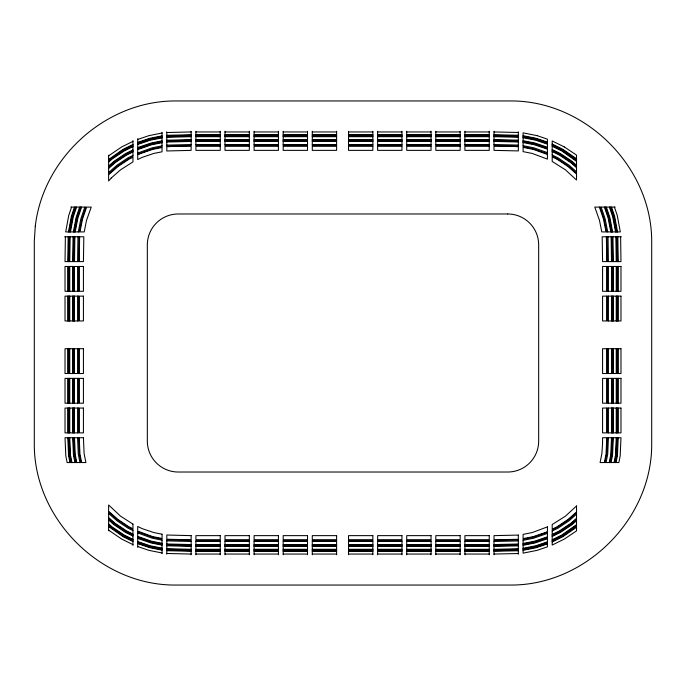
<?xml version="1.0" encoding="UTF-8"?>
<svg xmlns="http://www.w3.org/2000/svg" width="686" height="686" viewBox="0 0 686 686"><rect width="100%" height="100%" fill="white"/><g stroke="black" fill="none" stroke-linecap="round" stroke-linejoin="round"><path stroke-width="1.03" d="M65.376 236.781L65.024 261.598L78.684 261.598L79.07 236.781L64.673 236.781M68.146 236.781L67.785 261.598M68.463 231.919L71.378 216.262L74.491 207.103M68.72 236.781L68.36 261.598M69.037 231.919L71.936 216.416L75.1 207.103M69.569 236.781L69.209 261.598M69.886 231.919L72.759 216.639L75.992 207.103M70.126 236.781L69.758 261.598M70.444 231.919L73.299 216.776L76.583 207.103M73.05 236.781L72.682 261.598M73.368 231.919L76.12 217.539L79.662 207.103M73.634 236.781L73.256 261.598M73.951 231.919L76.678 217.685L80.271 207.103M74.32 236.781L73.942 261.598M74.637 231.919L77.347 217.865L80.999 207.103M74.877 236.781L74.5 261.598M75.194 231.919L77.887 218.011L81.591 207.103M77.964 236.781L77.578 261.598M78.281 231.919L80.862 218.808L84.841 207.103M606.055 462.553L607.71 454.261L608.422 437.737M609.194 462.553L610.763 454.664L611.5 437.737M609.76 462.553L611.32 454.732L612.058 437.737M610.463 462.553L612.006 454.827L612.744 437.737M611.055 462.553L612.572 454.904L613.318 437.737M614.03 462.553L615.479 455.281L616.242 437.737M614.596 462.553L616.028 455.358L616.791 437.737M615.462 462.553L616.868 455.47L617.64 437.737M616.045 462.553L617.443 455.538L618.215 437.737M71.576 207.103L68.711 215.55L65.693 231.919L79.387 231.919L81.934 219.091L86.007 207.103L70.838 207.103M108.62 155.825L121.688 146.933L132.947 141.385M108.62 159.504L123.068 149.342L132.947 144.472M108.62 160.267L123.36 149.84L132.947 145.115M108.62 161.39L111.938 158.483L123.78 150.568L132.947 146.049M108.62 162.128L112.272 158.929L124.063 151.049L132.947 146.667M108.62 166.021L114.056 161.253L125.529 153.595L132.947 149.934M108.62 166.784L114.408 161.707L125.812 154.093L132.947 150.577M108.62 167.693L114.828 162.256L126.155 154.684L132.947 151.332M108.62 168.43L115.162 162.693L126.438 155.165L132.947 151.949M108.62 172.538L117.049 165.146L127.982 157.84L132.947 155.396M576.523 514.208L568.951 520.854L558.018 528.16L552.196 531.024M576.523 518.316L570.838 523.307L559.562 530.835L552.196 534.471M576.523 519.053L571.172 523.744L559.845 531.316L552.196 535.089M576.523 519.962L571.592 524.293L560.188 531.907L552.196 535.852M576.523 520.725L571.944 524.747L560.471 532.405L552.196 536.486M576.523 524.619L561.937 534.951L552.196 539.753M576.523 525.365L562.22 535.432L552.196 540.379M576.523 526.479L562.64 536.16L552.196 541.314M576.523 527.242L562.932 536.658L552.196 541.949M137.715 147.584L150.954 143.057L162.042 140.853M137.715 148.219L151.109 143.614L162.042 141.436M137.715 148.982L151.28 144.274L162.042 142.131M137.715 149.599L151.426 144.815L162.042 142.705M137.715 153.047L152.223 147.799L162.042 145.852M547.428 533.382L533.777 538.201L523.101 540.319M547.411 536.829L534.574 541.185L523.101 543.466M137.715 139.455L148.965 135.631L162.042 133.033M137.715 142.379L149.685 138.315L162.042 135.854M137.715 142.988L149.831 138.872L162.042 136.445M137.715 143.871L150.054 139.687L162.042 137.303M137.715 144.463L150.2 140.227L162.042 137.869M547.428 537.412L534.72 541.726L523.101 544.032M547.428 538.133L534.891 542.386L523.101 544.727M547.428 538.742L535.046 542.943L523.101 545.319M547.428 541.829L535.8 545.773L523.101 548.303M547.428 542.42L535.946 546.313L523.101 548.869M547.428 543.303L536.169 547.128L523.101 549.726M547.428 543.912L536.315 547.685L523.101 550.309M166.809 132.527L191.137 131.952M166.809 135.305L191.137 134.722M166.809 135.879L191.137 135.305M166.809 136.72L191.137 136.137M166.809 137.277L191.137 136.694M166.809 140.218L191.137 139.627M166.809 140.793L191.137 140.201M166.809 141.47L191.137 140.879M166.809 142.028L191.137 141.436M166.809 145.123L191.137 144.523M518.333 540.928L494.006 541.477M518.333 544.024L494.006 544.564M518.333 544.581L494.006 545.121M518.333 545.267L494.006 545.799M518.333 545.842L494.006 546.373M518.333 548.774L494.006 549.306M518.333 549.332L494.006 549.863M518.333 550.172L494.006 550.695M518.333 550.747L494.006 551.278M518.333 553.525L494.006 554.048M195.904 131.952L220.232 131.952M224.999 131.952L249.327 131.952M254.094 131.952L278.422 131.952M283.189 131.952L307.517 131.952M312.284 131.952L336.612 131.952M348.531 131.952L372.858 131.952M377.626 131.952L401.953 131.952M406.721 131.952L431.048 131.952M435.816 131.952L460.143 131.952M464.911 131.952L489.238 131.952M494.006 131.952L518.333 132.475M195.904 134.722L220.232 134.722M224.999 134.722L249.327 134.722M254.094 134.722L278.422 134.722M283.189 134.722L307.517 134.722M312.284 134.722L336.612 134.722M348.531 134.722L372.858 134.722M377.626 134.722L401.953 134.722M406.721 134.722L431.048 134.722M435.816 134.722L460.143 134.722M464.911 134.722L489.238 134.722M494.006 134.722L518.333 135.253M195.904 135.305L220.232 135.305M224.999 135.305L249.327 135.305M254.094 135.305L278.422 135.305M283.189 135.305L307.517 135.305M312.284 135.305L336.612 135.305M348.531 135.305L372.858 135.305M377.626 135.305L401.953 135.305M406.721 135.305L431.048 135.305M435.816 135.305L460.143 135.305M464.911 135.305L489.238 135.305M494.006 135.305L518.333 135.828M195.904 136.137L220.232 136.137M224.999 136.137L249.327 136.137M254.094 136.137L278.422 136.137M283.189 136.137L307.517 136.137M312.284 136.137L336.612 136.137M348.531 136.137L372.858 136.137M377.626 136.137L401.953 136.137M406.721 136.137L431.048 136.137M435.816 136.137L460.143 136.137M464.911 136.137L489.238 136.137M494.006 136.137L518.333 136.668M195.904 136.694L220.232 136.694M224.999 136.694L249.327 136.694M254.094 136.694L278.422 136.694M283.189 136.694L307.517 136.694M312.284 136.694L336.612 136.694M348.531 136.694L372.858 136.694M377.626 136.694L401.953 136.694M406.721 136.694L431.048 136.694M435.816 136.694L460.143 136.694M464.911 136.694L489.238 136.694M494.006 136.694L518.333 137.226M195.904 139.627L220.232 139.627M224.999 139.627L249.327 139.627M254.094 139.627L278.422 139.627M283.189 139.627L307.517 139.627M312.284 139.627L336.612 139.627M348.531 139.627L372.858 139.627M377.626 139.627L401.953 139.627M406.721 139.627L431.048 139.627M435.816 139.627L460.143 139.627M464.911 139.627L489.238 139.627M494.006 139.627L518.333 140.158M195.904 140.201L220.232 140.201M224.999 140.201L249.327 140.201M254.094 140.201L278.422 140.201M283.189 140.201L307.517 140.201M312.284 140.201L336.612 140.201M348.531 140.201L372.858 140.201M377.626 140.201L401.953 140.201M406.721 140.201L431.048 140.201M435.816 140.201L460.143 140.201M464.911 140.201L489.238 140.201M494.006 140.201L518.333 140.733M195.904 140.879L220.232 140.879M224.999 140.879L249.327 140.879M254.094 140.879L278.422 140.879M283.189 140.879L307.517 140.879M312.284 140.879L336.612 140.879M348.531 140.879L372.858 140.879M377.626 140.879L401.953 140.879M406.721 140.879L431.048 140.879M435.816 140.879L460.143 140.879M464.911 140.879L489.238 140.879M494.006 140.879L518.333 141.419M195.904 141.436L220.232 141.436M224.999 141.436L249.327 141.436M254.094 141.436L278.422 141.436M283.189 141.436L307.517 141.436M312.284 141.436L336.612 141.436M348.531 141.436L372.858 141.436M377.626 141.436L401.953 141.436M406.721 141.436L431.048 141.436M435.816 141.436L460.143 141.436M464.911 141.436L489.238 141.436M494.006 141.436L518.333 141.976M195.904 144.523L220.232 144.523M224.999 144.523L249.327 144.523M254.094 144.523L278.422 144.523M283.189 144.523L307.517 144.523M312.284 144.523L336.612 144.523M348.531 144.523L372.858 144.523M377.626 144.523L401.953 144.523M406.721 144.523L431.048 144.523M435.816 144.523L460.143 144.523M464.911 144.523L489.238 144.523M494.006 144.523L518.333 145.072M615.162 207.103L599.993 207.103L604.066 219.091L606.613 231.919L620.307 231.919L617.289 215.55L614.424 207.103M621.327 236.781L606.93 236.781L607.316 261.598L620.976 261.598L620.624 236.781M191.137 541.477L166.809 540.877M195.904 541.477L220.232 541.477M224.999 541.477L249.327 541.477M254.094 541.477L278.422 541.477M283.189 541.477L307.517 541.477M312.284 541.477L336.612 541.477M348.531 541.477L372.858 541.477M377.626 541.477L401.953 541.477M406.721 541.477L431.048 541.477M435.816 541.477L460.143 541.477M464.911 541.477L489.238 541.477M191.137 544.564L166.809 543.972M195.904 544.564L220.232 544.564M224.999 544.564L249.327 544.564M254.094 544.564L278.422 544.564M283.189 544.564L307.517 544.564M312.284 544.564L336.612 544.564M348.531 544.564L372.858 544.564M377.626 544.564L401.953 544.564M406.721 544.564L431.048 544.564M435.816 544.564L460.143 544.564M464.911 544.564L489.238 544.564M191.137 545.121L166.809 544.53M195.904 545.121L220.232 545.121M224.999 545.121L249.327 545.121M254.094 545.121L278.422 545.121M283.189 545.121L307.517 545.121M312.284 545.121L336.612 545.121M348.531 545.121L372.858 545.121M377.626 545.121L401.953 545.121M406.721 545.121L431.048 545.121M435.816 545.121L460.143 545.121M464.911 545.121L489.238 545.121M191.137 545.799L166.809 545.207M195.904 545.799L220.232 545.799M224.999 545.799L249.327 545.799M254.094 545.799L278.422 545.799M283.189 545.799L307.517 545.799M312.284 545.799L336.612 545.799M348.531 545.799L372.858 545.799M377.626 545.799L401.953 545.799M406.721 545.799L431.048 545.799M435.816 545.799L460.143 545.799M464.911 545.799L489.238 545.799M191.137 546.373L166.809 545.782M195.904 546.373L220.232 546.373M224.999 546.373L249.327 546.373M254.094 546.373L278.422 546.373M283.189 546.373L307.517 546.373M312.284 546.373L336.612 546.373M348.531 546.373L372.858 546.373M377.626 546.373L401.953 546.373M406.721 546.373L431.048 546.373M435.816 546.373L460.143 546.373M464.911 546.373L489.238 546.373M191.137 549.306L166.809 548.723M195.904 549.306L220.232 549.306M224.999 549.306L249.327 549.306M254.094 549.306L278.422 549.306M283.189 549.306L307.517 549.306M312.284 549.306L336.612 549.306M348.531 549.306L372.858 549.306M377.626 549.306L401.953 549.306M406.721 549.306L431.048 549.306M435.816 549.306L460.143 549.306M464.911 549.306L489.238 549.306M191.137 549.863L166.809 549.28M195.904 549.863L220.232 549.863M224.999 549.863L249.327 549.863M254.094 549.863L278.422 549.863M283.189 549.863L307.517 549.863M312.284 549.863L336.612 549.863M348.531 549.863L372.858 549.863M377.626 549.863L401.953 549.863M406.721 549.863L431.048 549.863M435.816 549.863L460.143 549.863M464.911 549.863L489.238 549.863M191.137 550.695L166.809 550.121M195.904 550.695L220.232 550.695M224.999 550.695L249.327 550.695M254.094 550.695L278.422 550.695M283.189 550.695L307.517 550.695M312.284 550.695L336.612 550.695M348.531 550.695L372.858 550.695M377.626 550.695L401.953 550.695M406.721 550.695L431.048 550.695M435.816 550.695L460.143 550.695M464.911 550.695L489.238 550.695M191.137 551.278L166.809 550.695M195.904 551.278L220.232 551.278M224.999 551.278L249.327 551.278M254.094 551.278L278.422 551.278M283.189 551.278L307.517 551.278M312.284 551.278L336.612 551.278M348.531 551.278L372.858 551.278M377.626 551.278L401.953 551.278M406.721 551.278L431.048 551.278M435.816 551.278L460.143 551.278M464.911 551.278L489.238 551.278M191.137 554.048L166.809 553.473M195.904 554.048L220.232 554.048M224.999 554.048L249.327 554.048M254.094 554.048L278.422 554.048M283.189 554.048L307.517 554.048M312.284 554.048L336.612 554.048M348.531 554.048L372.858 554.048M377.626 554.048L401.953 554.048M406.721 554.048L431.048 554.048M435.816 554.048L460.143 554.048M464.911 554.048L489.238 554.048M523.101 135.691L536.315 138.315L547.428 142.088M523.101 136.274L536.169 138.872L547.428 142.697M523.101 137.131L535.946 139.687L547.428 143.58M523.101 137.697L535.8 140.227L547.428 144.171M523.101 140.681L535.046 143.057L547.428 147.258M523.101 141.273L534.891 143.614L547.428 147.867M523.101 141.968L534.72 144.274L547.428 148.588M523.101 142.534L534.574 144.815L547.428 149.179M523.101 145.681L533.777 147.799L547.428 152.618M162.042 540.148L152.223 538.201L137.715 532.953M162.042 543.295L151.426 541.185L137.715 536.401M162.042 543.869L151.28 541.726L137.715 537.018M162.042 544.564L151.109 542.386L137.715 537.781M162.042 545.147L150.954 542.943L137.715 538.416M162.042 548.131L150.2 545.773L137.715 541.537M162.042 548.697L150.054 546.313L137.715 542.129M162.042 549.555L149.831 547.128L137.715 543.012M162.042 550.146L149.685 547.685L137.715 543.621M162.042 552.967L148.965 550.369L137.715 546.545M552.196 144.051L562.932 149.342L576.523 158.758M552.196 144.686L562.64 149.84L576.523 159.521M552.196 145.621L562.22 150.568L576.523 160.635M552.196 146.247L561.937 151.049L576.523 161.381M552.196 149.514L560.471 153.595L571.944 161.253L576.523 165.275M552.196 150.148L560.188 154.093L571.592 161.707L576.523 166.038M552.196 150.911L559.845 154.684L571.172 162.256L576.523 166.947M552.196 151.529L559.562 155.165L570.838 162.693L576.523 167.684M552.196 154.976L558.018 157.84L568.951 165.146L576.523 171.792M132.947 530.604L127.982 528.16L117.049 520.854L108.62 513.462M132.947 534.051L126.438 530.835L115.162 523.307L108.62 517.57M132.947 534.668L126.155 531.316L114.828 523.744L108.62 518.307M132.947 535.423L125.812 531.907L114.408 524.293L108.62 519.216M132.947 536.066L125.529 532.405L114.056 524.747L108.62 519.979M132.947 539.333L124.063 534.951L112.272 527.071L108.62 523.872M132.947 539.951L123.78 535.432L111.938 527.517L108.62 524.61M132.947 540.885L123.36 536.16L108.62 525.733M132.947 541.528L123.068 536.658L108.62 526.496M132.947 544.615L121.688 539.067L108.62 530.175M611.509 207.103L614.622 216.262L617.537 231.919M610.9 207.103L614.064 216.416L616.963 231.919M610.008 207.103L613.241 216.639L616.114 231.919M609.417 207.103L612.701 216.776L615.556 231.919M606.338 207.103L609.88 217.539L612.632 231.919M605.729 207.103L609.322 217.685L612.049 231.919M605.001 207.103L608.654 217.865L611.363 231.919M604.409 207.103L608.113 218.011L610.806 231.919M601.159 207.103L605.138 218.808L607.719 231.919M79.945 462.553L78.29 454.261L77.578 437.737M76.806 462.553L75.237 454.664L74.5 437.737M76.24 462.553L74.68 454.732L73.942 437.737M75.537 462.553L73.994 454.827L73.256 437.737M74.946 462.553L73.428 454.904L72.682 437.737M71.97 462.553L70.521 455.281L69.758 437.737M71.404 462.553L69.972 455.358L69.209 437.737M70.538 462.553L69.132 455.47L68.36 437.737M69.955 462.553L68.557 455.538L67.785 437.737M617.854 236.781L618.215 261.598M617.28 236.781L617.64 261.598M616.431 236.781L616.791 261.598M615.874 236.781L616.242 261.598M612.95 236.781L613.318 261.598M612.366 236.781L612.744 261.598M611.68 236.781L612.058 261.598M611.123 236.781L611.5 261.598M608.036 236.781L608.422 261.598M618.215 266.46L618.215 291.276M618.215 296.138L618.215 320.945M618.215 348.711L618.215 373.518M618.215 378.38L618.215 403.197M618.215 408.059L618.215 432.875M617.64 266.46L617.64 291.276M617.64 296.138L617.64 320.945M617.64 348.711L617.64 373.518M617.64 378.38L617.64 403.197M617.64 408.059L617.64 432.875M616.791 266.46L616.791 291.276M616.791 296.138L616.791 320.945M616.791 348.711L616.791 373.518M616.791 378.38L616.791 403.197M616.791 408.059L616.791 432.875M616.242 266.46L616.242 291.276M616.242 296.138L616.242 320.945M616.242 348.711L616.242 373.518M616.242 378.38L616.242 403.197M616.242 408.059L616.242 432.875M613.318 266.46L613.318 291.276M613.318 296.138L613.318 320.945M613.318 348.711L613.318 373.518M613.318 378.38L613.318 403.197M613.318 408.059L613.318 432.875M612.744 266.46L612.744 291.276M612.744 296.138L612.744 320.945M612.744 348.711L612.744 373.518M612.744 378.38L612.744 403.197M612.744 408.059L612.744 432.875M612.058 266.46L612.058 291.276M612.058 296.138L612.058 320.945M612.058 348.711L612.058 373.518M612.058 378.38L612.058 403.197M612.058 408.059L612.058 432.875M611.5 266.46L611.5 291.276M611.5 296.138L611.5 320.945M611.5 348.711L611.5 373.518M611.5 378.38L611.5 403.197M611.5 408.059L611.5 432.875M608.422 266.46L608.422 291.276M608.422 296.138L608.422 320.945M608.422 348.711L608.422 373.518M608.422 378.38L608.422 403.197M608.422 408.059L608.422 432.875M518.333 131.781L518.333 146.169L494.006 145.621L494.006 131.266M518.333 554.219L518.333 539.831L494.006 540.379L494.006 554.734M489.238 131.266L489.238 145.621L464.911 145.621L464.911 131.266M489.238 554.734L489.238 540.379L464.911 540.379L464.911 554.734M460.143 131.266L460.143 145.621L435.816 145.621L435.816 131.266M460.143 554.734L460.143 540.379L435.816 540.379L435.816 554.734M431.048 131.266L431.048 145.621L406.721 145.621L406.721 131.266M431.048 554.734L431.048 540.379L406.721 540.379L406.721 554.734M401.953 131.266L401.953 145.621L377.626 145.621L377.626 131.266M401.953 554.734L401.953 540.379L377.626 540.379L377.626 554.734M372.858 131.266L372.858 145.621L348.531 145.621L348.531 131.266M372.858 554.734L372.858 540.379L348.531 540.379L348.531 554.734M336.612 131.266L336.612 145.621L312.284 145.621L312.284 131.266M336.612 554.734L336.612 540.379L312.284 540.379L312.284 554.734M307.517 131.266L307.517 145.621L283.189 145.621L283.189 131.266M307.517 554.734L307.517 540.379L283.189 540.379L283.189 554.734M278.422 131.266L278.422 145.621L254.094 145.621L254.094 131.266M278.422 554.734L278.422 540.379L254.094 540.379L254.094 554.734M249.327 131.266L249.327 145.621L224.999 145.621L224.999 131.266M249.327 554.734L249.327 540.379L224.999 540.379L224.999 554.734M220.232 131.266L220.232 145.621L195.904 145.621L195.904 131.266M220.232 554.734L220.232 540.379L195.904 540.379L195.904 554.734M191.137 131.266L191.137 145.621L166.809 146.221L166.809 131.841M191.137 554.734L191.137 540.379L166.809 539.779L166.809 554.159M162.042 132.329L162.042 146.967L152.515 148.862L137.715 154.264L137.715 138.726M162.042 553.671L162.042 539.033L152.515 537.138L137.715 531.736L137.715 547.274M132.947 140.613L132.947 156.622L128.531 158.792L117.718 166.021L108.62 173.995L108.62 155.233M132.947 545.387L132.947 529.378L128.531 527.208L117.718 519.979L108.62 512.005L108.62 530.767M77.578 266.46L77.578 291.276M77.578 296.138L77.578 320.945M77.578 348.711L77.578 373.518M77.578 378.38L77.578 403.197M77.578 408.059L77.578 432.875M74.5 266.46L74.5 291.276M74.5 296.138L74.5 320.945M74.5 348.711L74.5 373.518M74.5 378.38L74.5 403.197M74.5 408.059L74.5 432.875M73.942 266.46L73.942 291.276M73.942 296.138L73.942 320.945M73.942 348.711L73.942 373.518M73.942 378.38L73.942 403.197M73.942 408.059L73.942 432.875M73.256 266.46L73.256 291.276M73.256 296.138L73.256 320.945M73.256 348.711L73.256 373.518M73.256 378.38L73.256 403.197M73.256 408.059L73.256 432.875M72.682 266.46L72.682 291.276M72.682 296.138L72.682 320.945M72.682 348.711L72.682 373.518M72.682 378.38L72.682 403.197M72.682 408.059L72.682 432.875M69.758 266.46L69.758 291.276M69.758 296.138L69.758 320.945M69.758 348.711L69.758 373.518M69.758 378.38L69.758 403.197M69.758 408.059L69.758 432.875M69.209 266.46L69.209 291.276M69.209 296.138L69.209 320.945M69.209 348.711L69.209 373.518M69.209 378.38L69.209 403.197M69.209 408.059L69.209 432.875M68.36 266.46L68.36 291.276M68.36 296.138L68.36 320.945M68.36 348.711L68.36 373.518M68.36 378.38L68.36 403.197M68.36 408.059L68.36 432.875M67.785 266.46L67.785 291.276M67.785 296.138L67.785 320.945M67.785 348.711L67.785 373.518M67.785 378.38L67.785 403.197M67.785 408.059L67.785 432.875M35.295 226.08L34.3 241.198L34.3 444.802C34.36 519.079 100.267 584.987 174.544 585.047L511.456 585.047C585.733 584.987 651.64 519.079 651.7 444.802L651.7 241.198C651.64 166.921 585.733 101.014 511.456 100.953L174.544 100.953C105.584 101.254 43.269 157.729 35.295 226.08M79.627 236.781L79.242 261.598L83.426 261.598L83.821 236.781L79.627 236.781M602.574 443.19L601.896 453.497L600.096 462.553L604.366 462.553L606.055 454.038L606.758 437.737L602.574 437.737L602.574 443.19M607.316 443.345L606.604 454.115L604.932 462.553L618.866 462.553L620.187 455.898L620.976 437.737L607.316 437.737L607.316 443.345M82.474 219.237L79.953 231.919L84.224 231.919L86.522 220.326L91.238 207.103L86.59 207.103L82.474 219.237M111.304 177.957L108.62 181.01L108.62 174.741L118.061 166.466L128.814 159.281L132.947 157.24L132.947 161.905L120.607 169.794L111.304 177.957M576.523 505.968L565.393 516.206L552.196 524.516L552.196 529.18L557.186 526.719L567.939 519.534L576.523 512.013L576.523 505.968M576.523 512.751L568.282 519.979L557.469 527.208L552.196 529.806L552.196 545.044L564.312 539.067L576.523 530.904L576.523 512.751M140.407 153.561L137.715 154.89L137.715 159.555L142.011 157.437L153.741 153.45L162.042 151.803L162.042 147.533L152.652 149.402L140.407 153.561M547.428 526.874L532.259 532.55L523.101 534.368L523.101 538.639L533.348 536.598L545.593 532.439L547.428 531.539L547.428 526.874M547.428 532.156L533.485 537.138L523.101 539.205L523.101 553.139L537.035 550.369L547.428 546.836L547.428 532.156M176.028 146.178L166.809 146.787L166.809 150.98L191.137 150.363L191.137 146.178L176.028 146.178M518.333 535.08L494.006 535.637L494.006 539.822L518.333 539.273L518.333 535.08M220.232 146.178L195.904 146.178L195.904 150.363L220.232 150.363L220.232 146.178M249.327 146.178L224.999 146.178L224.999 150.363L249.327 150.363L249.327 146.178M278.422 146.178L254.094 146.178L254.094 150.363L278.422 150.363L278.422 146.178M307.517 146.178L283.189 146.178L283.189 150.363L307.517 150.363L307.517 146.178M336.612 146.178L312.284 146.178L312.284 150.363L336.612 150.363L336.612 146.178M372.858 146.178L348.531 146.178L348.531 150.363L372.858 150.363L372.858 146.178M401.953 146.178L377.626 146.178L377.626 150.363L401.953 150.363L401.953 146.178M431.048 146.178L406.721 146.178L406.721 150.363L431.048 150.363L431.048 146.178M460.143 146.178L435.816 146.178L435.816 150.363L460.143 150.363L460.143 146.178M489.238 146.178L464.911 146.178L464.911 150.363L489.238 150.363L489.238 146.178M509.972 146.178L494.006 146.178L494.006 150.363L518.333 150.92L518.333 146.727L509.972 146.178M599.41 207.103L594.762 207.103L599.478 220.326L601.776 231.919L606.047 231.919L603.526 219.237L599.41 207.103M507.76 213.981L178.24 213.981A30.921 30.921 0 0 0 147.327 244.902L147.327 441.098A30.921 30.921 0 0 0 178.24 472.019L507.76 472.019A30.921 30.921 0 0 0 538.673 441.098L538.673 244.902A30.921 30.921 0 0 0 507.76 213.981M606.373 236.781L602.179 236.781L602.574 261.598L606.758 261.598L606.373 236.781M78.684 266.46L65.024 266.46L65.024 291.276L78.684 291.276L78.684 266.46M83.426 266.46L79.242 266.46L79.242 291.276L83.426 291.276L83.426 266.46M606.758 266.46L602.574 266.46L602.574 291.276L606.758 291.276L606.758 266.46M620.976 266.46L607.316 266.46L607.316 291.276L620.976 291.276L620.976 266.46M78.684 296.138L65.024 296.138L65.024 320.945L78.684 320.945L78.684 296.138M83.426 296.138L79.242 296.138L79.242 320.945L83.426 320.945L83.426 296.138M606.758 296.138L602.574 296.138L602.574 320.945L606.758 320.945L606.758 296.138M620.976 296.138L607.316 296.138L607.316 320.945L620.976 320.945L620.976 296.138M78.684 348.711L65.024 348.711L65.024 373.518L78.684 373.518L78.684 348.711M83.426 348.711L79.242 348.711L79.242 373.518L83.426 373.518L83.426 348.711M606.758 348.711L602.574 348.711L602.574 373.518L606.758 373.518L606.758 348.711M620.976 348.711L607.316 348.711L607.316 373.518L620.976 373.518L620.976 348.711M78.684 378.38L65.024 378.38L65.024 403.197L78.684 403.197L78.684 378.38M83.426 378.38L79.242 378.38L79.242 403.197L83.426 403.197L83.426 378.38M606.758 378.38L602.574 378.38L602.574 403.197L606.758 403.197L606.758 378.38M620.976 378.38L607.316 378.38L607.316 403.197L620.976 403.197L620.976 378.38M78.684 408.059L65.024 408.059L65.024 432.875L78.684 432.875L78.684 408.059M83.426 408.059L79.242 408.059L79.242 432.875L83.426 432.875L83.426 408.059M606.758 408.059L602.574 408.059L602.574 432.875L606.758 432.875L606.758 408.059M620.976 408.059L607.316 408.059L607.316 432.875L620.976 432.875L620.976 408.059M78.684 437.737L65.024 437.737L65.813 455.898L67.134 462.553L81.068 462.553L79.396 454.115L78.684 437.737M83.426 437.737L79.242 437.737L79.945 454.038L81.634 462.553L85.904 462.553L84.104 453.497L83.426 437.737M191.137 535.637L166.809 535.02L166.809 539.213L191.137 539.822L191.137 535.637M220.232 535.637L195.904 535.637L195.904 539.822L220.232 539.822L220.232 535.637M249.327 535.637L224.999 535.637L224.999 539.822L249.327 539.822L249.327 535.637M278.422 535.637L254.094 535.637L254.094 539.822L278.422 539.822L278.422 535.637M307.517 535.637L283.189 535.637L283.189 539.822L307.517 539.822L307.517 535.637M336.612 535.637L312.284 535.637L312.284 539.822L336.612 539.822L336.612 535.637M372.858 535.637L348.531 535.637L348.531 539.822L372.858 539.822L372.858 535.637M401.953 535.637L377.626 535.637L377.626 539.822L401.953 539.822L401.953 535.637M431.048 535.637L406.721 535.637L406.721 539.822L431.048 539.822L431.048 535.637M460.143 535.637L435.816 535.637L435.816 539.822L460.143 539.822L460.143 535.637M489.238 535.637L464.911 535.637L464.911 539.822L489.238 539.822L489.238 535.637M537.035 135.631L523.101 132.861L523.101 146.795L533.485 148.862L547.428 153.844L547.428 139.164L537.035 135.631M533.348 149.402L523.101 147.361L523.101 151.632L532.259 153.45L547.428 159.126L547.428 154.461L533.348 149.402M162.042 534.197L153.741 532.55L142.011 528.563L137.715 526.445L137.715 531.11L152.652 536.598L162.042 538.467L162.042 534.197M564.312 146.933L552.196 140.956L552.196 156.194L557.469 158.792L568.282 166.021L576.523 173.249L576.523 155.096L564.312 146.933M557.186 159.281L552.196 156.82L552.196 161.484L565.393 169.794L576.523 180.032L576.523 173.987L567.939 166.466L557.186 159.281M132.947 524.095L120.607 516.206L108.62 504.99L108.62 511.259L118.061 519.534L128.814 526.719L132.947 528.76L132.947 524.095"/></g></svg>
